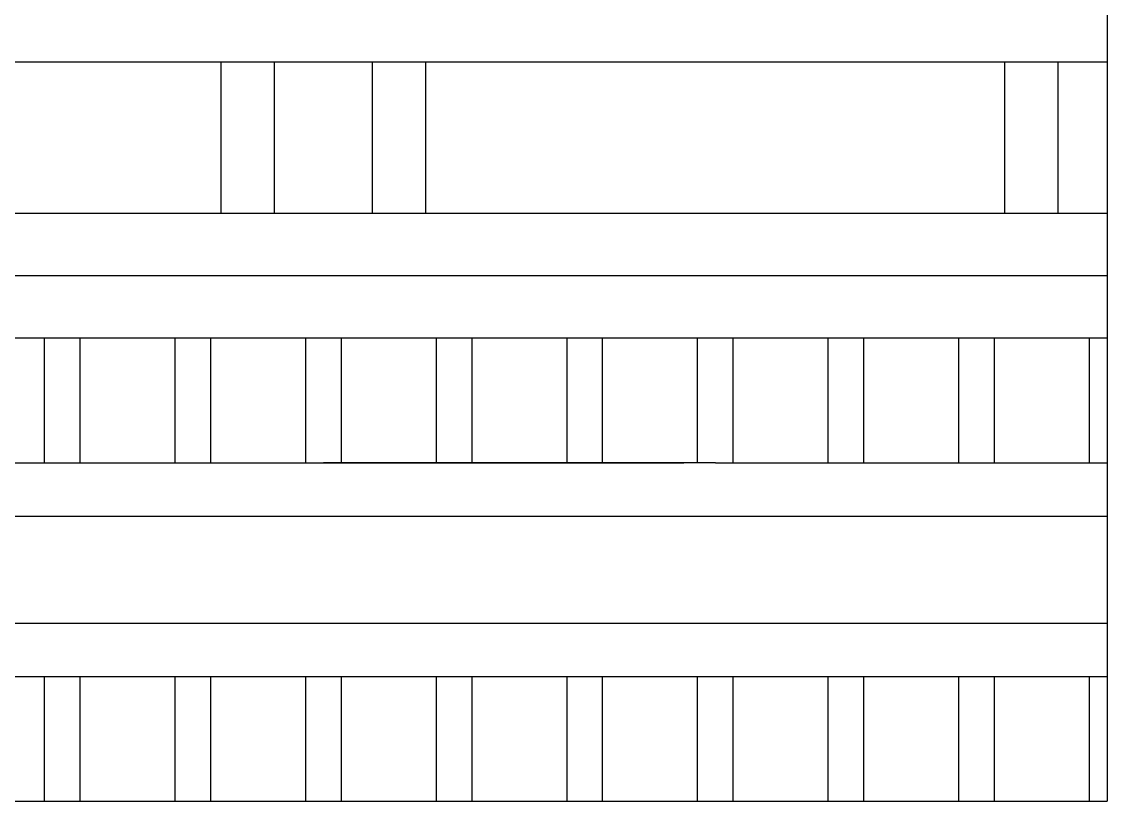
# Model space of a CAD drawing. Extents: x -111 to 2985, y -118 to 122.
# Drawn here: x -41.2 to -23.32, y -118.38 to -105.56 of the extents above; entities that cross this region are included whole.
import ezdxf

# ---------------------------------------------------------------- set-up
doc = ezdxf.new("R2010")
doc.units = 0
doc.layers.add('LAYER_03', color=5, linetype='CONTINUOUS')

msp = doc.modelspace()

# ---------------------------------------------------------------- linework, layer by layer
at = {"layer": 'LAYER_03'}
for points in [[(-62.028, -81.661), (-23.324, -81.661), (-23.324, -118.385)], [(-62.028, -106.217), (-23.324, -106.217)], [(-37.911, -108.709), (-37.911, -106.217)], [(-37.032, -108.709), (-37.032, -106.217)], [(-35.419, -108.709), (-35.419, -106.217)], [(-34.54, -108.709), (-34.54, -106.217)], [(-25.01, -108.709), (-25.01, -106.217)], [(-24.131, -108.709), (-24.131, -106.217)], [(-62.028, -108.709), (-23.324, -108.709)], [(-62.028, -109.735), (-23.324, -109.735)], [(-62.028, -110.761), (-23.324, -110.761)], [(-40.819, -112.814), (-40.819, -110.761)], [(-40.233, -112.814), (-40.233, -110.761)], [(-38.669, -112.814), (-38.669, -110.761)], [(-38.082, -112.814), (-38.082, -110.761)], [(-36.519, -112.814), (-36.519, -110.761)], [(-35.932, -112.814), (-35.932, -110.761)], [(-34.369, -112.814), (-34.369, -110.761)], [(-33.782, -112.814), (-33.782, -110.761)], [(-32.218, -112.814), (-32.218, -110.761)], [(-31.632, -112.814), (-31.632, -110.761)], [(-30.068, -112.814), (-30.068, -110.761)], [(-29.482, -112.814), (-29.482, -110.761)], [(-27.918, -112.814), (-27.918, -110.761)], [(-27.332, -112.814), (-27.332, -110.761)], [(-25.768, -112.814), (-25.768, -110.761)], [(-25.181, -112.814), (-25.181, -110.761)], [(-23.618, -112.814), (-23.618, -110.761)], [(-55.577, -112.814), (-49.127, -112.814), (-30.295, -112.814)], [(-42.676, -112.814), (-36.226, -112.814)], [(-29.775, -112.814), (-36.226, -112.814)], [(-29.775, -112.814), (-23.324, -112.814)], [(-62.028, -113.693), (-23.324, -113.693)], [(-62.028, -115.453), (-23.324, -115.453)], [(-62.028, -116.332), (-23.324, -116.332)], [(-40.819, -118.385), (-40.819, -116.332)], [(-40.233, -118.385), (-40.233, -116.332)], [(-38.669, -118.385), (-38.669, -116.332)], [(-38.082, -118.385), (-38.082, -116.332)], [(-36.519, -118.385), (-36.519, -116.332)], [(-35.932, -118.385), (-35.932, -116.332)], [(-34.369, -118.385), (-34.369, -116.332)], [(-33.782, -118.385), (-33.782, -116.332)], [(-32.218, -118.385), (-32.218, -116.332)], [(-31.632, -118.385), (-31.632, -116.332)], [(-30.068, -118.385), (-30.068, -116.332)], [(-29.482, -118.385), (-29.482, -116.332)], [(-27.918, -118.385), (-27.918, -116.332)], [(-27.332, -118.385), (-27.332, -116.332)], [(-25.768, -118.385), (-25.768, -116.332)], [(-25.181, -118.385), (-25.181, -116.332)], [(-23.618, -118.385), (-23.618, -116.332)], [(-62.028, -118.385), (-23.324, -118.385)]]:
    msp.add_lwpolyline(points, dxfattribs=at)

doc.saveas('drawing.dxf')
